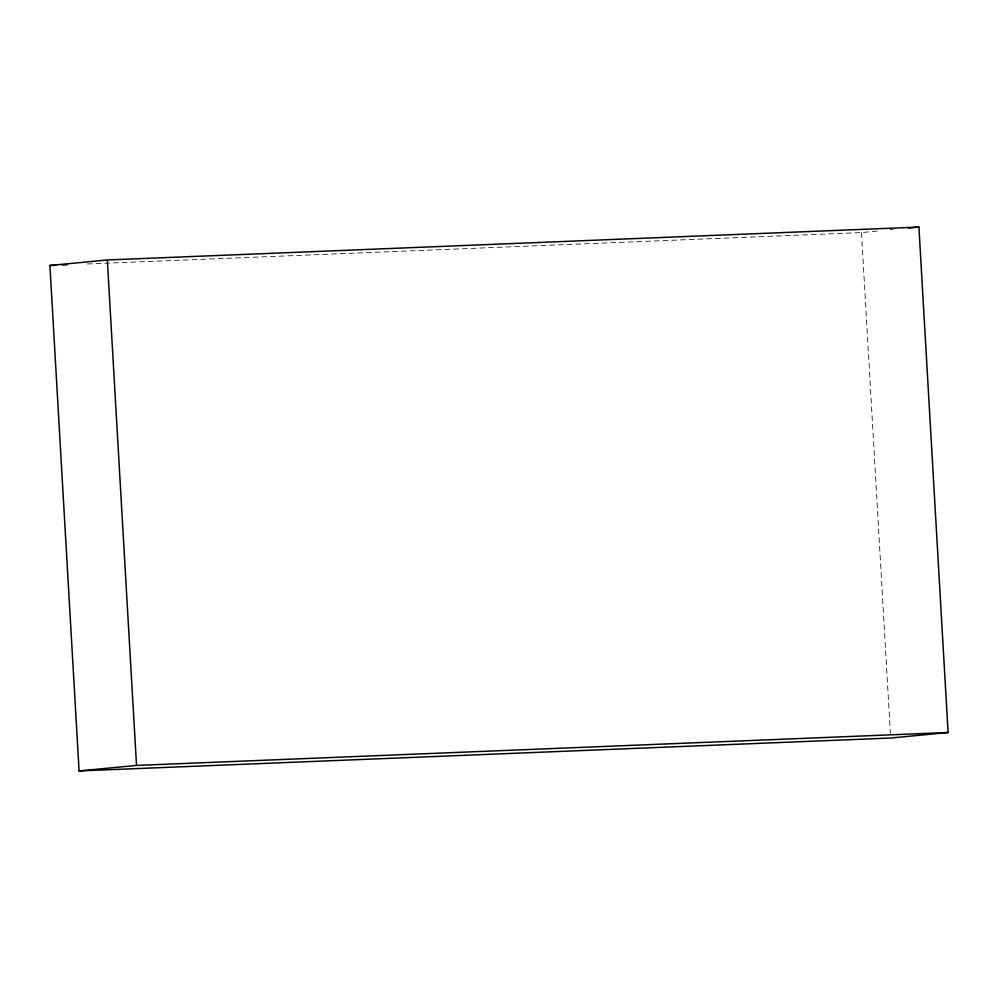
<?xml version="1.0" encoding="UTF-8"?>
<svg xmlns="http://www.w3.org/2000/svg" width="998" height="998" viewBox="0 0 998 998"><rect width="100%" height="100%" fill="white"/><g stroke="black" fill="none" stroke-linecap="round" stroke-linejoin="round"><path stroke-width="0.75" stroke-dasharray="4.99 3.74" d="M87.288 263.971L861.474 232.584L879.612 230.85M890.191 229.827L893.21 229.54M861.474 232.584L890.391 733.368"/><path stroke-width="1.5" d="M49.9 265.493L107.335 259.967L918.909 227.07L948.1 732.507L890.665 738.033L79.091 770.93L49.9 265.493L56.125 265.243M908.33 228.08L918.909 227.07M79.091 770.93L136.526 765.416L948.1 732.507M62.363 264.981L67.041 264.794M107.335 259.967L136.526 765.416"/></g></svg>
